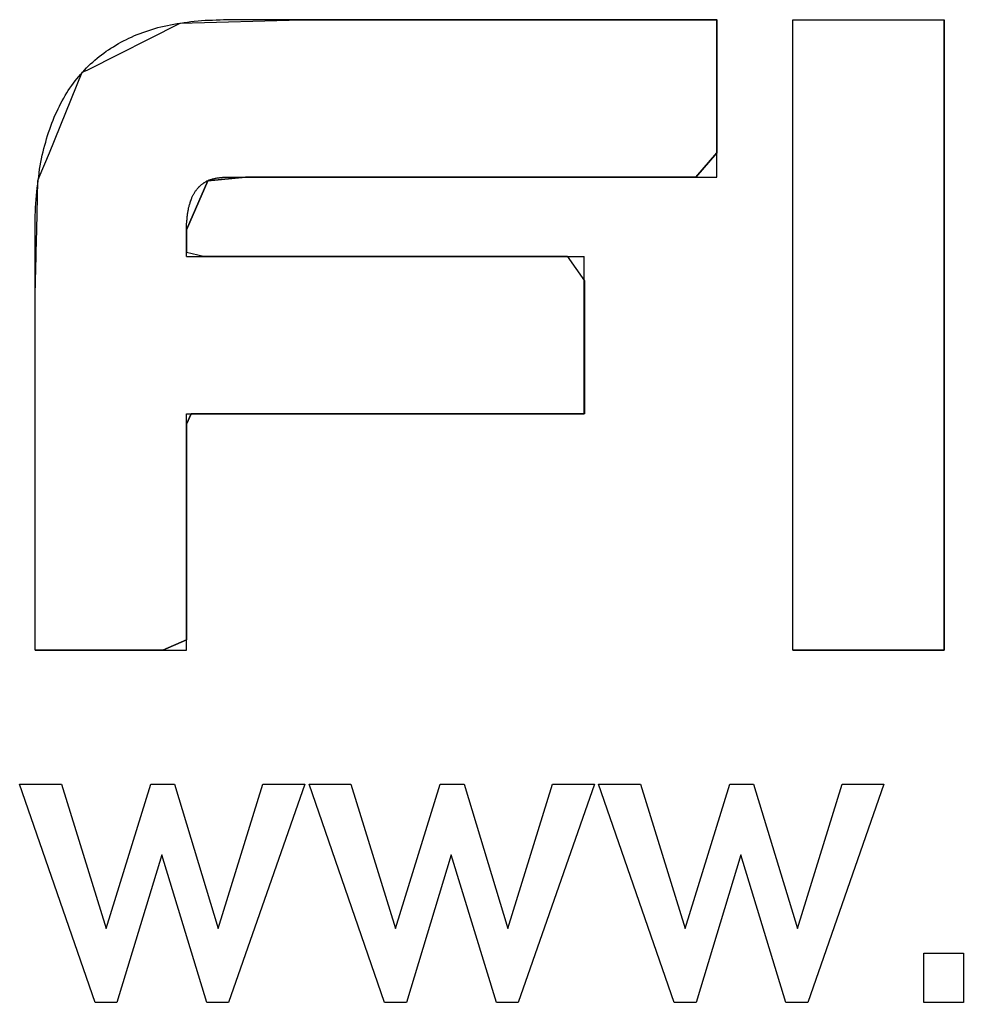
# Model space of a CAD drawing. Extents: x -69.4 to 29.6, y -21.9 to 37.7.
# Drawn here: x -60.724 to -56.01, y 16.998 to 21.909 of the extents above; entities that cross this region are included whole.
import ezdxf

# ---------------------------------------------------------------- set-up
doc = ezdxf.new("R2010")
doc.units = 0
doc.layers.add('gto', color=5, linetype='CONTINUOUS')

msp = doc.modelspace()

# ---------------------------------------------------------------- linework, layer by layer
at = {"layer": 'gto', "color": 5}
for points in [[(-57.241114, 21.892044), (-57.241114, 21.659043), (-57.241114, 21.646043), (-57.241114, 21.244042), (-57.346115, 21.121042), (-59.596119, 21.121042), (-59.78412, 21.104042), (-59.78412, 21.104042), (-59.89012, 20.858042), (-59.89012, 20.747041), (-59.80512, 20.727041), (-57.989116, 20.727041), (-57.903116, 20.604041), (-57.903116, 20.530041), (-57.903116, 20.18804), (-57.903116, 19.93904), (-59.86812, 19.93904), (-59.89012, 19.88804), (-59.89012, 19.423039), (-59.89012, 19.348039), (-59.89012, 18.952038), (-59.89012, 18.809038), (-60.00912, 18.758038), (-60.647121, 18.758038), (-60.647121, 18.809038), (-60.647121, 18.952038), (-60.647121, 19.348039), (-60.647121, 19.423039), (-60.647121, 19.88804), (-60.647121, 19.93904), (-60.647121, 20.18804), (-60.647121, 20.530041), (-60.645121, 20.604041), (-60.642121, 20.727041), (-60.642121, 20.747041), (-60.639121, 20.858042), (-60.633121, 21.104042), (-60.633121, 21.104042), (-60.626121, 21.121042), (-60.575121, 21.244042), (-60.411121, 21.646043), (-60.384121, 21.659043), (-59.92312, 21.892044), (-59.317119, 21.908044), (-57.241114, 21.908044), (-57.241114, 21.892044)], [(-59.92312, 21.892044), (-59.317119, 21.908044)], [(-59.89112, 20.726041), (-59.89112, 20.727041), (-59.89112, 20.728041), (-59.89112, 20.729041), (-59.89112, 20.730041), (-59.89112, 20.731041), (-59.89112, 20.732041), (-59.89112, 20.733041), (-59.89112, 20.734041), (-59.89112, 20.735041), (-59.89112, 20.736041), (-59.89112, 20.737041), (-59.89112, 20.738041), (-59.89112, 20.740041), (-59.89112, 20.741041), (-59.89112, 20.742041), (-59.89112, 20.744041), (-59.89112, 20.745041), (-59.89112, 20.747041), (-59.89112, 20.748041), (-59.89112, 20.749041), (-59.89112, 20.751042), (-59.89112, 20.752042), (-59.89112, 20.754042), (-59.89112, 20.756042), (-59.89112, 20.757042), (-59.89112, 20.759042), (-59.89112, 20.761042), (-59.89112, 20.763042), (-59.89112, 20.765042), (-59.89112, 20.767042), (-59.89112, 20.769042), (-59.89112, 20.770042), (-59.89112, 20.772042), (-59.89112, 20.774042), (-59.89112, 20.776042), (-59.89112, 20.778042), (-59.89112, 20.780042), (-59.89112, 20.782042), (-59.89112, 20.785042), (-59.89112, 20.786042), (-59.89112, 20.788042), (-59.89112, 20.790042), (-59.89112, 20.792042), (-59.89112, 20.794042), (-59.89112, 20.796042), (-59.89112, 20.798042), (-59.89112, 20.800042), (-59.89112, 20.802042), (-59.89112, 20.804042), (-59.89112, 20.806042), (-59.89112, 20.808042), (-59.89112, 20.810042), (-59.89112, 20.812042), (-59.89112, 20.814042), (-59.89112, 20.816042), (-59.89112, 20.818042), (-59.89112, 20.820042), (-59.89112, 20.822042), (-59.89112, 20.823042), (-59.89112, 20.824042), (-59.89112, 20.826042), (-59.89112, 20.828042), (-59.89112, 20.830042), (-59.89112, 20.831042), (-59.89112, 20.833042), (-59.89112, 20.835042), (-59.89112, 20.836042), (-59.89112, 20.838042), (-59.89112, 20.839042), (-59.89112, 20.841042), (-59.89112, 20.842042), (-59.89112, 20.844042), (-59.89112, 20.845042), (-59.89112, 20.846042), (-59.89112, 20.848042), (-59.89112, 20.849042), (-59.89112, 20.850042), (-59.89112, 20.851042), (-59.89112, 20.852042), (-59.89112, 20.853042), (-59.89112, 20.854042), (-59.89112, 20.855042), (-59.89112, 20.856042), (-59.89112, 20.857042), (-59.89112, 20.858042), (-59.89112, 20.858042), (-59.89112, 20.861042), (-59.89012, 20.866042), (-59.89012, 20.871042), (-59.89012, 20.877042), (-59.89012, 20.882042), (-59.89012, 20.887042), (-59.89012, 20.892042), (-59.88912, 20.896042), (-59.88912, 20.901042), (-59.88912, 20.906042), (-59.88812, 20.911042), (-59.88812, 20.916042), (-59.88712, 20.921042), (-59.88712, 20.926042), (-59.88612, 20.930042), (-59.88612, 20.934042), (-59.88512, 20.939042), (-59.88412, 20.943042), (-59.88412, 20.948042), (-59.88312, 20.952042), (-59.88212, 20.956042), (-59.88112, 20.961042), (-59.88012, 20.965042), (-59.88012, 20.968042), (-59.87912, 20.972042), (-59.87812, 20.976042), (-59.87712, 20.980042), (-59.87612, 20.984042), (-59.87412, 20.988042), (-59.87312, 20.992042), (-59.87212, 20.996042), (-59.87112, 21.000042), (-59.87012, 21.003042), (-59.86812, 21.006042), (-59.86712, 21.009042), (-59.86612, 21.013042), (-59.86412, 21.017042), (-59.86412, 21.020042), (-59.86212, 21.023042), (-59.86112, 21.027042), (-59.85912, 21.030042), (-59.85712, 21.033042), (-59.85612, 21.036042), (-59.85412, 21.039042), (-59.85212, 21.041042), (-59.85012, 21.044042), (-59.84912, 21.047042), (-59.84712, 21.050042), (-59.84512, 21.053042), (-59.84312, 21.056042), (-59.84112, 21.058042), (-59.83912, 21.061042), (-59.83712, 21.064042), (-59.83512, 21.066042), (-59.83212, 21.069042), (-59.83012, 21.071042), (-59.82812, 21.073042), (-59.82712, 21.076042), (-59.82412, 21.077042), (-59.82212, 21.079042), (-59.82012, 21.081042), (-59.81712, 21.083042), (-59.81512, 21.085042), (-59.81212, 21.087042), (-59.81012, 21.089042), (-59.80712, 21.091042), (-59.80412, 21.093042), (-59.80212, 21.095042), (-59.79912, 21.096042), (-59.79612, 21.098042), (-59.79312, 21.100042), (-59.79212, 21.101042), (-59.78912, 21.103042), (-59.78612, 21.104042), (-59.78312, 21.105042), (-59.78012, 21.107042), (-59.77712, 21.108042), (-59.77412, 21.109042), (-59.77112, 21.110042), (-59.76712, 21.111042), (-59.76412, 21.112042), (-59.76112, 21.113042), (-59.75812, 21.113042), (-59.75512, 21.114042), (-59.75212, 21.115042), (-59.749119, 21.116042), (-59.745119, 21.117042), (-59.742119, 21.117042), (-59.738119, 21.118042), (-59.735119, 21.118042), (-59.731119, 21.119042), (-59.727119, 21.119042), (-59.724119, 21.120042), (-59.720119, 21.120042), (-59.717119, 21.120042), (-59.713119, 21.120042), (-59.709119, 21.121042), (-59.705119, 21.121042), (-59.702119, 21.121042), (-59.701119, 21.121042), (-59.698119, 21.121042), (-59.695119, 21.121042), (-59.690119, 21.121042), (-59.683119, 21.121042), (-59.676119, 21.121042), (-59.667119, 21.121042), (-59.656119, 21.121042), (-59.645119, 21.121042), (-59.632119, 21.121042), (-59.617119, 21.121042), (-59.602119, 21.121042), (-59.585119, 21.121042), (-59.568119, 21.121042), (-59.549119, 21.121042), (-59.530119, 21.121042), (-59.508119, 21.121042), (-59.487119, 21.121042), (-59.465119, 21.121042), (-59.440119, 21.121042), (-59.416119, 21.121042), (-59.391119, 21.121042), (-59.364119, 21.121042), (-59.337119, 21.121042), (-59.309119, 21.121042), (-59.281119, 21.121042), (-59.251119, 21.121042), (-59.221118, 21.121042), (-59.190118, 21.121042), (-59.159118, 21.121042), (-59.127118, 21.121042), (-59.095118, 21.121042), (-59.062118, 21.121042), (-59.028118, 21.121042), (-58.993118, 21.121042), (-58.959118, 21.121042), (-58.924118, 21.121042), (-58.889118, 21.121042), (-58.853118, 21.121042), (-58.817118, 21.121042), (-58.781118, 21.121042), (-58.745117, 21.121042), (-58.708117, 21.121042), (-58.671117, 21.121042), (-58.634117, 21.121042), (-58.597117, 21.121042), (-58.559117, 21.121042), (-58.522117, 21.121042), (-58.485117, 21.121042), (-58.448117, 21.121042), (-58.411117, 21.121042), (-58.373117, 21.121042), (-58.336117, 21.121042), (-58.299117, 21.121042), (-58.262117, 21.121042), (-58.225116, 21.121042), (-58.188116, 21.121042), (-58.152116, 21.121042), (-58.115116, 21.121042), (-58.080116, 21.121042), (-58.044116, 21.121042), (-58.009116, 21.121042), (-57.974116, 21.121042), (-57.940116, 21.121042), (-57.905116, 21.121042), (-57.872116, 21.121042), (-57.839116, 21.121042), (-57.807116, 21.121042), (-57.775116, 21.121042), (-57.744115, 21.121042), (-57.714115, 21.121042), (-57.684115, 21.121042), (-57.654115, 21.121042), (-57.626115, 21.121042), (-57.598115, 21.121042), (-57.571115, 21.121042), (-57.545115, 21.121042), (-57.520115, 21.121042), (-57.496115, 21.121042), (-57.471115, 21.121042), (-57.449115, 21.121042), (-57.428115, 21.121042), (-57.407115, 21.121042), (-57.388115, 21.121042), (-57.369115, 21.121042), (-57.352115, 21.121042), (-57.336115, 21.121042), (-57.321115, 21.121042), (-57.307115, 21.121042), (-57.294115, 21.121042), (-57.283115, 21.121042), (-57.273115, 21.121042), (-57.264115, 21.121042), (-57.256115, 21.121042), (-57.251115, 21.121042), (-57.246114, 21.121042), (-57.243114, 21.121042), (-57.241114, 21.121042), (-57.241114, 21.122042), (-57.241114, 21.123042), (-57.241114, 21.125042), (-57.241114, 21.127042), (-57.241114, 21.130042), (-57.241114, 21.133042), (-57.241114, 21.137042), (-57.241114, 21.141042), (-57.241114, 21.145042), (-57.241114, 21.149042), (-57.241114, 21.154042), (-57.241114, 21.160042), (-57.241114, 21.166042), (-57.241114, 21.172042), (-57.241114, 21.179042), (-57.241114, 21.185042), (-57.241114, 21.192042), (-57.241114, 21.200042), (-57.241114, 21.208042), (-57.241114, 21.216042), (-57.241114, 21.223042), (-57.241114, 21.232042), (-57.241114, 21.241042), (-57.241114, 21.250043), (-57.241114, 21.259043), (-57.241114, 21.269043), (-57.241114, 21.279043), (-57.241114, 21.289043), (-57.241114, 21.298043), (-57.241114, 21.309043), (-57.241114, 21.320043), (-57.241114, 21.330043), (-57.241114, 21.341043), (-57.241114, 21.352043), (-57.241114, 21.363043), (-57.241114, 21.374043), (-57.241114, 21.385043), (-57.241114, 21.397043), (-57.241114, 21.408043), (-57.241114, 21.420043), (-57.241114, 21.432043), (-57.241114, 21.443043), (-57.241114, 21.455043), (-57.241114, 21.467043), (-57.241114, 21.479043), (-57.241114, 21.491043), (-57.241114, 21.503043), (-57.241114, 21.515043), (-57.241114, 21.527043), (-57.241114, 21.539043), (-57.241114, 21.550043), (-57.241114, 21.563043), (-57.241114, 21.575043), (-57.241114, 21.586043), (-57.241114, 21.598043), (-57.241114, 21.610043), (-57.241114, 21.621043), (-57.241114, 21.633043), (-57.241114, 21.645043), (-57.241114, 21.656043), (-57.241114, 21.667043), (-57.241114, 21.678043), (-57.241114, 21.689043), (-57.241114, 21.700043), (-57.241114, 21.710043), (-57.241114, 21.721043), (-57.241114, 21.731043), (-57.241114, 21.741043), (-57.241114, 21.751044), (-57.241114, 21.761044), (-57.241114, 21.770044), (-57.241114, 21.780044), (-57.241114, 21.789044), (-57.241114, 21.798044), (-57.241114, 21.806044), (-57.241114, 21.814044), (-57.241114, 21.822044), (-57.241114, 21.830044), (-57.241114, 21.838044), (-57.241114, 21.844044), (-57.241114, 21.851044), (-57.241114, 21.857044), (-57.241114, 21.864044), (-57.241114, 21.870044), (-57.241114, 21.875044), (-57.241114, 21.879044), (-57.241114, 21.884044), (-57.241114, 21.889044), (-57.241114, 21.892044), (-57.241114, 21.896044), (-57.241114, 21.899044), (-57.241114, 21.902044), (-57.241114, 21.904044), (-57.241114, 21.906044), (-57.241114, 21.907044), (-57.241114, 21.908044), (-57.241114, 21.909044)], [(-59.83312, 21.903044), (-59.81612, 21.904044)], [(-59.81612, 21.904044), (-59.79712, 21.906044)], [(-59.79712, 21.906044), (-59.78012, 21.907044)], [(-59.78012, 21.907044), (-59.76112, 21.907044)], [(-59.76112, 21.907044), (-59.743119, 21.908044)], [(-59.743119, 21.908044), (-59.723119, 21.908044)], [(-59.723119, 21.908044), (-59.705119, 21.909044)], [(-59.705119, 21.909044), (-59.701119, 21.909044)], [(-59.701119, 21.909044), (-59.699119, 21.909044)], [(-59.699119, 21.909044), (-59.695119, 21.909044)], [(-59.695119, 21.909044), (-59.690119, 21.909044)], [(-59.690119, 21.909044), (-59.684119, 21.909044)], [(-59.684119, 21.909044), (-59.677119, 21.909044)], [(-59.677119, 21.909044), (-59.667119, 21.909044)], [(-59.667119, 21.909044), (-59.657119, 21.909044)], [(-59.657119, 21.909044), (-59.646119, 21.909044)], [(-59.646119, 21.909044), (-59.633119, 21.909044)], [(-59.633119, 21.909044), (-59.618119, 21.909044)], [(-59.618119, 21.909044), (-59.604119, 21.909044)], [(-59.604119, 21.909044), (-59.587119, 21.909044)], [(-59.587119, 21.909044), (-59.570119, 21.909044)], [(-59.570119, 21.909044), (-59.551119, 21.909044)], [(-59.551119, 21.909044), (-59.532119, 21.909044)], [(-59.532119, 21.909044), (-59.510119, 21.909044)], [(-59.510119, 21.909044), (-59.489119, 21.909044)], [(-59.489119, 21.909044), (-59.466119, 21.909044)], [(-59.466119, 21.909044), (-59.442119, 21.909044)], [(-59.442119, 21.909044), (-59.418119, 21.909044)], [(-59.418119, 21.909044), (-59.393119, 21.909044)], [(-59.393119, 21.909044), (-59.366119, 21.909044)], [(-59.366119, 21.909044), (-59.339119, 21.909044)], [(-59.339119, 21.909044), (-59.312119, 21.909044)], [(-59.312119, 21.909044), (-59.283119, 21.909044)], [(-59.283119, 21.909044), (-59.253119, 21.909044)], [(-59.253119, 21.909044), (-59.223118, 21.909044)], [(-59.223118, 21.909044), (-59.193118, 21.909044)], [(-59.193118, 21.909044), (-59.162118, 21.909044)], [(-59.162118, 21.909044), (-59.130118, 21.909044)], [(-59.130118, 21.909044), (-59.098118, 21.909044)], [(-59.098118, 21.909044), (-59.065118, 21.909044)], [(-59.065118, 21.909044), (-59.030118, 21.909044)], [(-59.030118, 21.909044), (-58.996118, 21.909044)], [(-58.996118, 21.909044), (-58.962118, 21.909044)], [(-58.962118, 21.909044), (-58.927118, 21.909044)], [(-58.927118, 21.909044), (-58.892118, 21.909044)], [(-58.892118, 21.909044), (-58.856118, 21.909044)], [(-58.856118, 21.909044), (-58.820118, 21.909044)], [(-58.820118, 21.909044), (-58.784118, 21.909044)], [(-58.784118, 21.909044), (-58.748117, 21.909044)], [(-58.748117, 21.909044), (-58.711117, 21.909044)], [(-58.711117, 21.909044), (-58.674117, 21.909044)], [(-58.674117, 21.909044), (-58.637117, 21.909044)], [(-58.637117, 21.909044), (-58.600117, 21.909044)], [(-58.600117, 21.909044), (-58.563117, 21.909044)], [(-58.563117, 21.909044), (-58.525117, 21.909044)], [(-58.525117, 21.909044), (-58.488117, 21.909044)], [(-58.488117, 21.909044), (-58.450117, 21.909044)], [(-58.450117, 21.909044), (-58.413117, 21.909044)], [(-58.413117, 21.909044), (-58.376117, 21.909044)], [(-58.376117, 21.909044), (-58.339117, 21.909044)], [(-58.339117, 21.909044), (-58.302117, 21.909044)], [(-58.302117, 21.909044), (-58.265117, 21.909044)], [(-58.265117, 21.909044), (-58.228116, 21.909044)], [(-58.228116, 21.909044), (-58.191116, 21.909044)], [(-58.191116, 21.909044), (-58.155116, 21.909044)], [(-58.155116, 21.909044), (-58.119116, 21.909044)], [(-58.119116, 21.909044), (-58.083116, 21.909044)], [(-58.083116, 21.909044), (-58.047116, 21.909044)], [(-58.047116, 21.909044), (-58.012116, 21.909044)], [(-58.012116, 21.909044), (-57.977116, 21.909044)], [(-57.977116, 21.909044), (-57.942116, 21.909044)], [(-57.942116, 21.909044), (-57.908116, 21.909044)], [(-57.908116, 21.909044), (-57.875116, 21.909044)], [(-57.875116, 21.909044), (-57.842116, 21.909044)], [(-57.842116, 21.909044), (-57.809116, 21.909044)], [(-57.809116, 21.909044), (-57.778116, 21.909044)], [(-57.778116, 21.909044), (-57.747115, 21.909044)], [(-57.747115, 21.909044), (-57.716115, 21.909044)], [(-57.716115, 21.909044), (-57.686115, 21.909044)], [(-57.686115, 21.909044), (-57.656115, 21.909044)], [(-57.656115, 21.909044), (-57.628115, 21.909044)], [(-57.628115, 21.909044), (-57.600115, 21.909044)], [(-57.600115, 21.909044), (-57.574115, 21.909044)], [(-57.574115, 21.909044), (-57.547115, 21.909044)], [(-57.547115, 21.909044), (-57.522115, 21.909044)], [(-57.522115, 21.909044), (-57.498115, 21.909044)], [(-57.498115, 21.909044), (-57.473115, 21.909044)], [(-57.473115, 21.909044), (-57.451115, 21.909044)], [(-57.451115, 21.909044), (-57.430115, 21.909044)], [(-57.430115, 21.909044), (-57.409115, 21.909044)], [(-57.409115, 21.909044), (-57.390115, 21.909044)], [(-57.390115, 21.909044), (-57.371115, 21.909044)], [(-57.371115, 21.909044), (-57.354115, 21.909044)], [(-57.354115, 21.909044), (-57.337115, 21.909044)], [(-57.337115, 21.909044), (-57.323115, 21.909044)], [(-57.323115, 21.909044), (-57.308115, 21.909044)], [(-57.308115, 21.909044), (-57.295115, 21.909044)], [(-57.295115, 21.909044), (-57.284115, 21.909044)], [(-57.284115, 21.909044), (-57.274115, 21.909044)], [(-57.274115, 21.909044), (-57.265115, 21.909044)], [(-57.265115, 21.909044), (-57.257115, 21.909044)], [(-57.257115, 21.909044), (-57.251115, 21.909044)], [(-57.251115, 21.909044), (-57.247114, 21.909044)], [(-57.247114, 21.909044), (-57.243114, 21.909044)], [(-57.243114, 21.909044), (-57.241114, 21.909044)], [(-57.241114, 21.892044), (-57.241114, 21.908044)], [(-56.105112, 18.758038), (-56.862114, 18.758038), (-56.862114, 21.908044), (-56.105112, 21.908044), (-56.105112, 18.758038)], [(-56.862114, 18.758038), (-56.862114, 21.908044)], [(-56.862114, 18.758038), (-56.862114, 21.908044)], [(-56.862114, 18.758038), (-56.105112, 18.758038), (-56.105112, 21.908044)], [(-56.862114, 21.908044), (-56.105112, 21.908044)], [(-56.105112, 18.758038), (-56.105112, 21.908044)], [(-60.384121, 21.659043), (-59.92312, 21.892044)], [(-60.09412, 21.850044), (-60.07912, 21.855044)], [(-60.07912, 21.855044), (-60.06412, 21.860044)], [(-60.06412, 21.860044), (-60.04812, 21.864044)], [(-60.04812, 21.864044), (-60.03412, 21.869044)], [(-60.03412, 21.869044), (-60.01812, 21.873044)], [(-60.01812, 21.873044), (-60.00212, 21.876044)], [(-60.00212, 21.876044), (-59.98612, 21.880044)], [(-59.98612, 21.880044), (-59.97012, 21.883044)], [(-59.97012, 21.883044), (-59.95412, 21.886044)], [(-59.95412, 21.886044), (-59.93712, 21.889044)], [(-59.93712, 21.889044), (-59.92012, 21.892044)], [(-59.92012, 21.892044), (-59.90312, 21.895044)], [(-59.90312, 21.895044), (-59.88612, 21.897044)], [(-59.88612, 21.897044), (-59.86912, 21.899044)], [(-59.86912, 21.899044), (-59.85212, 21.901044)], [(-59.85212, 21.901044), (-59.83312, 21.903044)], [(-57.241114, 21.659043), (-57.241114, 21.892044)], [(-60.20512, 21.803044), (-60.19112, 21.810044)], [(-60.19112, 21.810044), (-60.17912, 21.816044)], [(-60.17912, 21.816044), (-60.16512, 21.822044)], [(-60.16512, 21.822044), (-60.15112, 21.829044)], [(-60.15112, 21.829044), (-60.13712, 21.835044)], [(-60.13712, 21.835044), (-60.12212, 21.839044)], [(-60.12212, 21.839044), (-60.10912, 21.845044)], [(-60.10912, 21.845044), (-60.09412, 21.850044)], [(-60.292121, 21.751044), (-60.280121, 21.759044)], [(-60.280121, 21.759044), (-60.268121, 21.766044)], [(-60.268121, 21.766044), (-60.256121, 21.774044)], [(-60.256121, 21.774044), (-60.24312, 21.782044)], [(-60.24312, 21.782044), (-60.23012, 21.789044)], [(-60.23012, 21.789044), (-60.21812, 21.797044)], [(-60.21812, 21.797044), (-60.20512, 21.803044)], [(-60.359121, 21.697043), (-60.348121, 21.707043)], [(-60.348121, 21.707043), (-60.337121, 21.716043)], [(-60.337121, 21.716043), (-60.327121, 21.725043)], [(-60.327121, 21.725043), (-60.315121, 21.733043)], [(-60.315121, 21.733043), (-60.303121, 21.742043)], [(-60.303121, 21.742043), (-60.292121, 21.751044)], [(-60.411121, 21.646043), (-60.384121, 21.659043)], [(-60.400121, 21.657043), (-60.390121, 21.668043)], [(-60.390121, 21.668043), (-60.380121, 21.678043)], [(-60.380121, 21.678043), (-60.370121, 21.688043)], [(-60.370121, 21.688043), (-60.359121, 21.697043)], [(-57.241114, 21.646043), (-57.241114, 21.659043)], [(-60.575121, 21.244042), (-60.411121, 21.646043)], [(-60.446121, 21.603043), (-60.438121, 21.614043)], [(-60.438121, 21.614043), (-60.429121, 21.625043)], [(-60.429121, 21.625043), (-60.419121, 21.636043)], [(-60.419121, 21.636043), (-60.409121, 21.647043)], [(-60.409121, 21.647043), (-60.400121, 21.657043)], [(-57.241114, 21.244042), (-57.241114, 21.646043)], [(-60.481121, 21.555043), (-60.473121, 21.567043)], [(-60.473121, 21.567043), (-60.464121, 21.580043)], [(-60.464121, 21.580043), (-60.455121, 21.591043)], [(-60.455121, 21.591043), (-60.446121, 21.603043)], [(-60.511121, 21.504043), (-60.504121, 21.517043)], [(-60.504121, 21.517043), (-60.496121, 21.530043)], [(-60.496121, 21.530043), (-60.488121, 21.543043)], [(-60.488121, 21.543043), (-60.481121, 21.555043)], [(-60.539121, 21.449043), (-60.532121, 21.464043)], [(-60.532121, 21.464043), (-60.525121, 21.477043)], [(-60.525121, 21.477043), (-60.518121, 21.491043)], [(-60.518121, 21.491043), (-60.511121, 21.504043)], [(-60.557121, 21.406043), (-60.552121, 21.421043)], [(-60.552121, 21.421043), (-60.545121, 21.436043)], [(-60.545121, 21.436043), (-60.539121, 21.449043)], [(-60.574121, 21.361043), (-60.569121, 21.376043)], [(-60.569121, 21.376043), (-60.563121, 21.392043)], [(-60.563121, 21.392043), (-60.557121, 21.406043)], [(-60.594121, 21.297043), (-60.590121, 21.314043)], [(-60.590121, 21.314043), (-60.585121, 21.330043)], [(-60.585121, 21.330043), (-60.580121, 21.345043)], [(-60.580121, 21.345043), (-60.574121, 21.361043)], [(-60.607121, 21.248042), (-60.603121, 21.265043)], [(-60.603121, 21.265043), (-60.598121, 21.282043)], [(-60.598121, 21.282043), (-60.594121, 21.297043)], [(-60.626121, 21.121042), (-60.575121, 21.244042)], [(-60.615121, 21.214042), (-60.611121, 21.231042)], [(-60.611121, 21.231042), (-60.607121, 21.248042)], [(-57.346115, 21.121042), (-57.241114, 21.244042)], [(-60.625121, 21.161042), (-60.621121, 21.179042)], [(-60.621121, 21.179042), (-60.618121, 21.196042)], [(-60.618121, 21.196042), (-60.615121, 21.214042)], [(-60.633121, 21.104042), (-60.626121, 21.121042)], [(-60.632121, 21.106042), (-60.629121, 21.124042)], [(-60.629121, 21.124042), (-60.627121, 21.143042)], [(-60.627121, 21.143042), (-60.625121, 21.161042)], [(-59.78412, 21.104042), (-59.596119, 21.121042)], [(-60.639121, 20.858042), (-60.633121, 21.104042)], [(-60.639121, 21.049042), (-60.637121, 21.069042)], [(-60.637121, 21.069042), (-60.634121, 21.087042)], [(-60.634121, 21.087042), (-60.632121, 21.106042)], [(-60.633121, 21.104042), (-60.633121, 21.104042)], [(-59.89012, 20.858042), (-59.78412, 21.104042)], [(-59.78412, 21.104042), (-59.78412, 21.104042)], [(-60.642121, 21.010042), (-60.640121, 21.030042)], [(-60.640121, 21.030042), (-60.639121, 21.049042)], [(-60.645121, 20.970042), (-60.643121, 20.991042)], [(-60.645121, 20.950042), (-60.645121, 20.970042)], [(-60.643121, 20.991042), (-60.642121, 21.010042)], [(-60.647121, 20.909042), (-60.646121, 20.930042)], [(-60.646121, 20.930042), (-60.645121, 20.950042)], [(-60.647121, 20.889042), (-60.647121, 20.909042)], [(-60.647121, 20.867042), (-60.647121, 20.889042)], [(-60.647121, 20.858042), (-60.647121, 20.867042)], [(-60.647121, 20.857042), (-60.647121, 20.858042)], [(-60.647121, 20.855042), (-60.647121, 20.857042)], [(-60.647121, 20.851042), (-60.647121, 20.855042)], [(-60.647121, 20.845042), (-60.647121, 20.851042)], [(-60.647121, 20.839042), (-60.647121, 20.845042)], [(-60.647121, 20.831042), (-60.647121, 20.839042)], [(-60.647121, 20.823042), (-60.647121, 20.831042)], [(-60.647121, 20.814042), (-60.647121, 20.823042)], [(-60.642121, 20.747041), (-60.639121, 20.858042)], [(-59.89012, 20.747041), (-59.89012, 20.858042)], [(-60.647121, 20.803042), (-60.647121, 20.814042)], [(-60.647121, 20.791042), (-60.647121, 20.803042)], [(-60.647121, 20.778042), (-60.647121, 20.791042)], [(-60.647121, 20.764042), (-60.647121, 20.778042)], [(-60.647121, 20.749041), (-60.647121, 20.764042)], [(-60.647121, 20.734041), (-60.647121, 20.749041)], [(-60.647121, 20.717041), (-60.647121, 20.734041)], [(-60.647121, 18.758038), (-60.646121, 18.758038), (-60.645121, 18.758038), (-60.644121, 18.758038), (-60.642121, 18.758038), (-60.639121, 18.758038), (-60.636121, 18.758038), (-60.633121, 18.758038), (-60.629121, 18.758038), (-60.626121, 18.758038), (-60.622121, 18.758038), (-60.617121, 18.758038), (-60.611121, 18.758038), (-60.606121, 18.758038), (-60.600121, 18.758038), (-60.594121, 18.758038), (-60.588121, 18.758038), (-60.581121, 18.758038), (-60.574121, 18.758038), (-60.566121, 18.758038), (-60.559121, 18.758038), (-60.552121, 18.758038), (-60.543121, 18.758038), (-60.535121, 18.758038), (-60.526121, 18.758038), (-60.518121, 18.758038), (-60.508121, 18.758038), (-60.499121, 18.758038), (-60.489121, 18.758038), (-60.480121, 18.758038), (-60.470121, 18.758038), (-60.460121, 18.758038), (-60.449121, 18.758038), (-60.440121, 18.758038), (-60.429121, 18.758038), (-60.418121, 18.758038), (-60.408121, 18.758038), (-60.397121, 18.758038), (-60.386121, 18.758038), (-60.374121, 18.758038), (-60.364121, 18.758038), (-60.352121, 18.758038), (-60.341121, 18.758038), (-60.330121, 18.758038), (-60.318121, 18.758038), (-60.306121, 18.758038), (-60.296121, 18.758038), (-60.284121, 18.758038), (-60.272121, 18.758038), (-60.261121, 18.758038), (-60.24912, 18.758038), (-60.23712, 18.758038), (-60.22712, 18.758038), (-60.21512, 18.758038), (-60.20312, 18.758038), (-60.19212, 18.758038), (-60.18112, 18.758038), (-60.16912, 18.758038), (-60.15812, 18.758038), (-60.14812, 18.758038), (-60.13712, 18.758038), (-60.12512, 18.758038), (-60.11512, 18.758038), (-60.10512, 18.758038), (-60.09412, 18.758038), (-60.08312, 18.758038), (-60.07412, 18.758038), (-60.06412, 18.758038), (-60.05412, 18.758038), (-60.04512, 18.758038), (-60.03512, 18.758038), (-60.02612, 18.758038), (-60.01712, 18.758038), (-60.00912, 18.758038), (-60.00012, 18.758038), (-59.99112, 18.758038), (-59.98312, 18.758038), (-59.97512, 18.758038), (-59.96812, 18.758038), (-59.96112, 18.758038), (-59.95412, 18.758038), (-59.94712, 18.758038), (-59.94112, 18.758038), (-59.93612, 18.758038), (-59.93012, 18.758038), (-59.92412, 18.758038), (-59.91912, 18.758038), (-59.91512, 18.758038), (-59.91012, 18.758038), (-59.90612, 18.758038), (-59.90312, 18.758038), (-59.90012, 18.758038), (-59.89812, 18.758038), (-59.89512, 18.758038), (-59.89412, 18.758038), (-59.89212, 18.758038), (-59.89112, 18.758038), (-59.89112, 18.760038), (-59.89112, 18.762038), (-59.89112, 18.765038), (-59.89112, 18.768038), (-59.89112, 18.772038), (-59.89112, 18.777038), (-59.89112, 18.783038), (-59.89112, 18.789038), (-59.89112, 18.794038), (-59.89112, 18.802038), (-59.89112, 18.809038), (-59.89112, 18.818038), (-59.89112, 18.826038), (-59.89112, 18.835038), (-59.89112, 18.845038), (-59.89112, 18.856038), (-59.89112, 18.866038), (-59.89112, 18.877038), (-59.89112, 18.889038), (-59.89112, 18.900038), (-59.89112, 18.913038), (-59.89112, 18.926038), (-59.89112, 18.939038), (-59.89112, 18.953038), (-59.89112, 18.967038), (-59.89112, 18.981038), (-59.89112, 18.996038), (-59.89112, 19.010038), (-59.89112, 19.026038), (-59.89112, 19.042038), (-59.89112, 19.057038), (-59.89112, 19.073038), (-59.89112, 19.089038), (-59.89112, 19.106038), (-59.89112, 19.122038), (-59.89112, 19.139038), (-59.89112, 19.156038), (-59.89112, 19.173038), (-59.89112, 19.190038), (-59.89112, 19.208038), (-59.89112, 19.225038), (-59.89112, 19.243038), (-59.89112, 19.261039), (-59.89112, 19.279039), (-59.89112, 19.297039), (-59.89112, 19.315039), (-59.89112, 19.333039), (-59.89112, 19.351039), (-59.89112, 19.369039), (-59.89112, 19.387039), (-59.89112, 19.405039), (-59.89112, 19.422039), (-59.89112, 19.441039), (-59.89112, 19.458039), (-59.89112, 19.476039), (-59.89112, 19.493039), (-59.89112, 19.511039), (-59.89112, 19.528039), (-59.89112, 19.545039), (-59.89112, 19.562039), (-59.89112, 19.579039), (-59.89112, 19.595039), (-59.89112, 19.612039), (-59.89112, 19.628039), (-59.89112, 19.644039), (-59.89112, 19.660039), (-59.89112, 19.675039), (-59.89112, 19.690039), (-59.89112, 19.705039), (-59.89112, 19.720039), (-59.89112, 19.733039), (-59.89112, 19.747039), (-59.89112, 19.76104), (-59.89112, 19.77404), (-59.89112, 19.78704), (-59.89112, 19.79904), (-59.89112, 19.81104), (-59.89112, 19.82204), (-59.89112, 19.83404), (-59.89112, 19.84404), (-59.89112, 19.85404), (-59.89112, 19.86404), (-59.89112, 19.87304), (-59.89112, 19.88104), (-59.89112, 19.88904), (-59.89112, 19.89704), (-59.89112, 19.90404), (-59.89112, 19.91104), (-59.89112, 19.91604), (-59.89112, 19.92104), (-59.89112, 19.92604), (-59.89112, 19.93004), (-59.89112, 19.93304), (-59.89112, 19.93604), (-59.89112, 19.93804), (-59.89112, 19.93904), (-59.89012, 19.93904), (-59.88812, 19.93904), (-59.88612, 19.93904), (-59.88212, 19.93904), (-59.87612, 19.93904), (-59.87012, 19.93904), (-59.86312, 19.93904), (-59.85512, 19.93904), (-59.84512, 19.93904), (-59.83512, 19.93904), (-59.82412, 19.93904), (-59.81112, 19.93904), (-59.79812, 19.93904), (-59.78412, 19.93904), (-59.76912, 19.93904), (-59.75312, 19.93904), (-59.736119, 19.93904), (-59.719119, 19.93904), (-59.700119, 19.93904), (-59.682119, 19.93904), (-59.662119, 19.93904), (-59.641119, 19.93904), (-59.620119, 19.93904), (-59.598119, 19.93904), (-59.575119, 19.93904), (-59.552119, 19.93904), (-59.529119, 19.93904), (-59.504119, 19.93904), (-59.480119, 19.93904), (-59.455119, 19.93904), (-59.429119, 19.93904), (-59.402119, 19.93904), (-59.376119, 19.93904), (-59.349119, 19.93904), (-59.321119, 19.93904), (-59.293119, 19.93904), (-59.266119, 19.93904), (-59.237118, 19.93904), (-59.209118, 19.93904), (-59.179118, 19.93904), (-59.150118, 19.93904), (-59.121118, 19.93904), (-59.091118, 19.93904), (-59.062118, 19.93904), (-59.031118, 19.93904), (-59.001118, 19.93904), (-58.971118, 19.93904), (-58.941118, 19.93904), (-58.911118, 19.93904), (-58.881118, 19.93904), (-58.850118, 19.93904), (-58.820118, 19.93904), (-58.790118, 19.93904), (-58.760118, 19.93904), (-58.730117, 19.93904), (-58.701117, 19.93904), (-58.670117, 19.93904), (-58.641117, 19.93904), (-58.612117, 19.93904), (-58.583117, 19.93904), (-58.555117, 19.93904), (-58.526117, 19.93904), (-58.498117, 19.93904), (-58.470117, 19.93904), (-58.443117, 19.93904), (-58.415117, 19.93904), (-58.389117, 19.93904), (-58.363117, 19.93904), (-58.338117, 19.93904), (-58.312117, 19.93904), (-58.287117, 19.93904), (-58.263117, 19.93904), (-58.239116, 19.93904), (-58.216116, 19.93904), (-58.194116, 19.93904), (-58.172116, 19.93904), (-58.151116, 19.93904), (-58.130116, 19.93904), (-58.111116, 19.93904), (-58.091116, 19.93904), (-58.074116, 19.93904), (-58.056116, 19.93904), (-58.040116, 19.93904), (-58.023116, 19.93904), (-58.009116, 19.93904), (-57.995116, 19.93904), (-57.981116, 19.93904), (-57.970116, 19.93904), (-57.958116, 19.93904), (-57.947116, 19.93904), (-57.939116, 19.93904), (-57.930116, 19.93904), (-57.923116, 19.93904), (-57.917116, 19.93904), (-57.912116, 19.93904), (-57.908116, 19.93904), (-57.905116, 19.93904), (-57.904116, 19.93904), (-57.904116, 19.94004), (-57.904116, 19.94204), (-57.904116, 19.94404), (-57.904116, 19.94604), (-57.904116, 19.94904), (-57.904116, 19.95104), (-57.904116, 19.95404), (-57.904116, 19.95804), (-57.904116, 19.96304), (-57.904116, 19.96704), (-57.904116, 19.97304), (-57.904116, 19.97804), (-57.904116, 19.98404), (-57.904116, 19.98904), (-57.904116, 19.99604), (-57.904116, 20.00304), (-57.904116, 20.01004), (-57.904116, 20.01804), (-57.904116, 20.02504), (-57.904116, 20.03304), (-57.904116, 20.04104), (-57.904116, 20.05004), (-57.904116, 20.05904), (-57.904116, 20.06704), (-57.904116, 20.07704), (-57.904116, 20.08704), (-57.904116, 20.09604), (-57.904116, 20.10604), (-57.904116, 20.11604), (-57.904116, 20.12704), (-57.904116, 20.13604), (-57.904116, 20.14704), (-57.904116, 20.15804), (-57.904116, 20.16904), (-57.904116, 20.18004), (-57.904116, 20.19204), (-57.904116, 20.20304), (-57.904116, 20.21404), (-57.904116, 20.22604), (-57.904116, 20.23804), (-57.904116, 20.24904), (-57.904116, 20.261041), (-57.904116, 20.273041), (-57.904116, 20.284041), (-57.904116, 20.296041), (-57.904116, 20.309041), (-57.904116, 20.320041), (-57.904116, 20.332041), (-57.904116, 20.345041), (-57.904116, 20.356041), (-57.904116, 20.368041), (-57.904116, 20.381041), (-57.904116, 20.392041), (-57.904116, 20.404041), (-57.904116, 20.416041), (-57.904116, 20.427041), (-57.904116, 20.439041), (-57.904116, 20.451041), (-57.904116, 20.462041), (-57.904116, 20.473041), (-57.904116, 20.485041), (-57.904116, 20.496041), (-57.904116, 20.506041), (-57.904116, 20.517041), (-57.904116, 20.528041), (-57.904116, 20.538041), (-57.904116, 20.549041), (-57.904116, 20.559041), (-57.904116, 20.568041), (-57.904116, 20.578041), (-57.904116, 20.588041), (-57.904116, 20.598041), (-57.904116, 20.606041), (-57.904116, 20.615041), (-57.904116, 20.624041), (-57.904116, 20.632041), (-57.904116, 20.640041), (-57.904116, 20.647041), (-57.904116, 20.655041), (-57.904116, 20.662041), (-57.904116, 20.669041), (-57.904116, 20.676041), (-57.904116, 20.681041), (-57.904116, 20.687041), (-57.904116, 20.693041), (-57.904116, 20.698041), (-57.904116, 20.703041), (-57.904116, 20.707041), (-57.904116, 20.711041), (-57.904116, 20.714041), (-57.904116, 20.717041), (-57.904116, 20.720041), (-57.904116, 20.722041), (-57.904116, 20.724041), (-57.904116, 20.725041), (-57.904116, 20.726041)], [(-60.645121, 20.604041), (-60.642121, 20.727041)], [(-60.642121, 20.727041), (-60.642121, 20.747041)], [(-59.89112, 20.726041), (-59.89012, 20.726041)], [(-59.89012, 20.747041), (-59.80512, 20.727041)], [(-59.89012, 20.726041), (-59.88812, 20.726041)], [(-59.88812, 20.726041), (-59.88512, 20.726041)], [(-59.88512, 20.726041), (-59.88112, 20.726041)], [(-59.88112, 20.726041), (-59.87612, 20.726041)], [(-59.87612, 20.726041), (-59.86912, 20.726041)], [(-59.86912, 20.726041), (-59.86312, 20.726041)], [(-59.86312, 20.726041), (-59.85412, 20.726041)], [(-59.85412, 20.726041), (-59.84412, 20.726041)], [(-59.84412, 20.726041), (-59.83412, 20.726041)], [(-59.83412, 20.726041), (-59.82312, 20.726041)], [(-59.82312, 20.726041), (-59.81012, 20.726041)], [(-59.81012, 20.726041), (-59.79712, 20.726041)], [(-59.79712, 20.726041), (-59.78312, 20.726041)], [(-59.78312, 20.726041), (-59.76712, 20.726041)], [(-59.76712, 20.726041), (-59.75212, 20.726041)], [(-59.75212, 20.726041), (-59.735119, 20.726041)], [(-59.735119, 20.726041), (-59.718119, 20.726041)], [(-59.718119, 20.726041), (-59.699119, 20.726041)], [(-59.699119, 20.726041), (-59.680119, 20.726041)], [(-59.680119, 20.726041), (-59.660119, 20.726041)], [(-59.660119, 20.726041), (-59.640119, 20.726041)], [(-59.640119, 20.726041), (-59.618119, 20.726041)], [(-59.618119, 20.726041), (-59.596119, 20.726041)], [(-59.596119, 20.726041), (-59.574119, 20.726041)], [(-59.574119, 20.726041), (-59.550119, 20.726041)], [(-59.550119, 20.726041), (-59.527119, 20.726041)], [(-59.527119, 20.726041), (-59.502119, 20.726041)], [(-59.502119, 20.726041), (-59.478119, 20.726041)], [(-59.478119, 20.726041), (-59.453119, 20.726041)], [(-59.453119, 20.726041), (-59.427119, 20.726041)], [(-59.427119, 20.726041), (-59.400119, 20.726041)], [(-59.400119, 20.726041), (-59.374119, 20.726041)], [(-59.374119, 20.726041), (-59.347119, 20.726041)], [(-59.347119, 20.726041), (-59.320119, 20.726041)], [(-59.320119, 20.726041), (-59.291119, 20.726041)], [(-59.291119, 20.726041), (-59.263119, 20.726041)], [(-59.263119, 20.726041), (-59.235118, 20.726041)], [(-59.235118, 20.726041), (-59.206118, 20.726041)], [(-59.206118, 20.726041), (-59.176118, 20.726041)], [(-59.176118, 20.726041), (-59.147118, 20.726041)], [(-59.147118, 20.726041), (-59.118118, 20.726041)], [(-59.118118, 20.726041), (-59.089118, 20.726041)], [(-59.089118, 20.726041), (-59.059118, 20.726041)], [(-59.059118, 20.726041), (-59.029118, 20.726041)], [(-59.029118, 20.726041), (-58.998118, 20.726041)], [(-58.998118, 20.726041), (-58.968118, 20.726041)], [(-58.968118, 20.726041), (-58.938118, 20.726041)], [(-58.938118, 20.726041), (-58.908118, 20.726041)], [(-58.908118, 20.726041), (-58.878118, 20.726041)], [(-58.878118, 20.726041), (-58.848118, 20.726041)], [(-58.848118, 20.726041), (-58.817118, 20.726041)], [(-58.817118, 20.726041), (-58.787118, 20.726041)], [(-58.787118, 20.726041), (-58.758118, 20.726041)], [(-58.758118, 20.726041), (-58.728117, 20.726041)], [(-58.728117, 20.726041), (-58.698117, 20.726041)], [(-58.698117, 20.726041), (-58.668117, 20.726041)], [(-58.668117, 20.726041), (-58.639117, 20.726041)], [(-58.639117, 20.726041), (-58.610117, 20.726041)], [(-58.610117, 20.726041), (-58.581117, 20.726041)], [(-58.581117, 20.726041), (-58.552117, 20.726041)], [(-58.552117, 20.726041), (-58.523117, 20.726041)], [(-58.523117, 20.726041), (-58.495117, 20.726041)], [(-58.495117, 20.726041), (-58.468117, 20.726041)], [(-58.468117, 20.726041), (-58.441117, 20.726041)], [(-58.441117, 20.726041), (-58.413117, 20.726041)], [(-58.413117, 20.726041), (-58.387117, 20.726041)], [(-58.387117, 20.726041), (-58.361117, 20.726041)], [(-58.361117, 20.726041), (-58.335117, 20.726041)], [(-58.335117, 20.726041), (-58.309117, 20.726041)], [(-58.309117, 20.726041), (-58.285117, 20.726041)], [(-58.285117, 20.726041), (-58.261117, 20.726041)], [(-58.261117, 20.726041), (-58.237116, 20.726041)], [(-58.237116, 20.726041), (-58.214116, 20.726041)], [(-58.214116, 20.726041), (-58.192116, 20.726041)], [(-58.192116, 20.726041), (-58.170116, 20.726041)], [(-58.170116, 20.726041), (-58.149116, 20.726041)], [(-58.149116, 20.726041), (-58.129116, 20.726041)], [(-58.129116, 20.726041), (-58.109116, 20.726041)], [(-58.109116, 20.726041), (-58.090116, 20.726041)], [(-58.090116, 20.726041), (-58.072116, 20.726041)], [(-58.072116, 20.726041), (-58.054116, 20.726041)], [(-58.054116, 20.726041), (-58.038116, 20.726041)], [(-58.038116, 20.726041), (-58.022116, 20.726041)], [(-58.022116, 20.726041), (-58.008116, 20.726041)], [(-58.008116, 20.726041), (-57.993116, 20.726041)], [(-57.993116, 20.726041), (-57.980116, 20.726041)], [(-57.989116, 20.727041), (-57.903116, 20.604041)], [(-57.980116, 20.726041), (-57.968116, 20.726041)], [(-57.968116, 20.726041), (-57.957116, 20.726041)], [(-57.957116, 20.726041), (-57.947116, 20.726041)], [(-57.947116, 20.726041), (-57.938116, 20.726041)], [(-57.938116, 20.726041), (-57.930116, 20.726041)], [(-57.930116, 20.726041), (-57.922116, 20.726041)], [(-57.922116, 20.726041), (-57.916116, 20.726041)], [(-57.916116, 20.726041), (-57.911116, 20.726041)], [(-57.911116, 20.726041), (-57.907116, 20.726041)], [(-57.907116, 20.726041), (-57.905116, 20.726041)], [(-57.905116, 20.726041), (-57.904116, 20.726041)], [(-60.647121, 20.700041), (-60.647121, 20.717041)], [(-60.647121, 20.681041), (-60.647121, 20.700041)], [(-60.647121, 20.663041), (-60.647121, 20.681041)], [(-60.647121, 20.642041), (-60.647121, 20.663041)], [(-60.647121, 20.622041), (-60.647121, 20.642041)], [(-60.647121, 20.601041), (-60.647121, 20.622041)], [(-60.647121, 20.530041), (-60.645121, 20.604041)], [(-60.647121, 20.578041), (-60.647121, 20.601041)], [(-60.647121, 20.555041), (-60.647121, 20.578041)], [(-57.903116, 20.530041), (-57.903116, 20.604041)], [(-60.647121, 20.531041), (-60.647121, 20.555041)], [(-60.647121, 20.507041), (-60.647121, 20.531041)], [(-60.647121, 20.18804), (-60.647121, 20.530041)], [(-57.903116, 20.18804), (-57.903116, 20.530041)], [(-60.647121, 20.483041), (-60.647121, 20.507041)], [(-60.647121, 20.458041), (-60.647121, 20.483041)], [(-60.647121, 20.431041), (-60.647121, 20.458041)], [(-60.647121, 20.404041), (-60.647121, 20.431041)], [(-60.647121, 20.378041), (-60.647121, 20.404041)], [(-60.647121, 20.350041), (-60.647121, 20.378041)], [(-60.647121, 20.321041), (-60.647121, 20.350041)], [(-60.647121, 20.293041), (-60.647121, 20.321041)], [(-60.647121, 20.264041), (-60.647121, 20.293041)], [(-60.647121, 20.23504), (-60.647121, 20.264041)], [(-60.647121, 20.20504), (-60.647121, 20.23504)], [(-60.647121, 20.17504), (-60.647121, 20.20504)], [(-60.647121, 19.93904), (-60.647121, 20.18804)], [(-57.903116, 19.93904), (-57.903116, 20.18804)], [(-60.647121, 20.14504), (-60.647121, 20.17504)], [(-60.647121, 20.11404), (-60.647121, 20.14504)], [(-60.647121, 20.08404), (-60.647121, 20.11404)], [(-60.647121, 20.05304), (-60.647121, 20.08404)], [(-60.647121, 20.02204), (-60.647121, 20.05304)], [(-60.647121, 19.98904), (-60.647121, 20.02204)], [(-60.647121, 19.95804), (-60.647121, 19.98904)], [(-60.647121, 19.92604), (-60.647121, 19.95804)], [(-60.647121, 19.88804), (-60.647121, 19.93904)], [(-59.89012, 19.88804), (-59.86812, 19.93904)], [(-60.647121, 19.89504), (-60.647121, 19.92604)], [(-60.647121, 19.86304), (-60.647121, 19.89504)], [(-60.647121, 19.423039), (-60.647121, 19.88804)], [(-60.647121, 19.83104), (-60.647121, 19.86304)], [(-59.89012, 19.423039), (-59.89012, 19.88804)], [(-60.647121, 19.79904), (-60.647121, 19.83104)], [(-60.647121, 19.76704), (-60.647121, 19.79904)], [(-60.647121, 19.735039), (-60.647121, 19.76704)], [(-60.647121, 19.703039), (-60.647121, 19.735039)], [(-60.647121, 19.671039), (-60.647121, 19.703039)], [(-60.647121, 19.640039), (-60.647121, 19.671039)], [(-60.647121, 19.608039), (-60.647121, 19.640039)], [(-60.647121, 19.577039), (-60.647121, 19.608039)], [(-60.647121, 19.546039), (-60.647121, 19.577039)], [(-60.647121, 19.515039), (-60.647121, 19.546039)], [(-60.647121, 19.484039), (-60.647121, 19.515039)], [(-60.647121, 19.453039), (-60.647121, 19.484039)], [(-60.647121, 19.423039), (-60.647121, 19.453039)], [(-60.647121, 19.348039), (-60.647121, 19.423039)], [(-60.647121, 19.394039), (-60.647121, 19.423039)], [(-59.89012, 19.348039), (-59.89012, 19.423039)], [(-60.647121, 19.365039), (-60.647121, 19.394039)], [(-60.647121, 19.335039), (-60.647121, 19.365039)], [(-60.647121, 18.952038), (-60.647121, 19.348039)], [(-60.647121, 19.306039), (-60.647121, 19.335039)], [(-60.647121, 19.278039), (-60.647121, 19.306039)], [(-59.89012, 18.952038), (-59.89012, 19.348039)], [(-60.647121, 19.251039), (-60.647121, 19.278039)], [(-60.647121, 19.224038), (-60.647121, 19.251039)], [(-60.647121, 19.196038), (-60.647121, 19.224038)], [(-60.647121, 19.170038), (-60.647121, 19.196038)], [(-60.647121, 19.145038), (-60.647121, 19.170038)], [(-60.647121, 19.119038), (-60.647121, 19.145038)], [(-60.647121, 19.095038), (-60.647121, 19.119038)], [(-60.647121, 19.071038), (-60.647121, 19.095038)], [(-60.647121, 19.047038), (-60.647121, 19.071038)], [(-60.647121, 19.025038), (-60.647121, 19.047038)], [(-60.647121, 19.004038), (-60.647121, 19.025038)], [(-60.647121, 18.982038), (-60.647121, 19.004038)], [(-60.647121, 18.962038), (-60.647121, 18.982038)], [(-60.647121, 18.942038), (-60.647121, 18.962038)], [(-60.647121, 18.809038), (-60.647121, 18.952038)], [(-60.647121, 18.924038), (-60.647121, 18.942038)], [(-60.647121, 18.906038), (-60.647121, 18.924038)], [(-59.89012, 18.809038), (-59.89012, 18.952038)], [(-60.647121, 18.889038), (-60.647121, 18.906038)], [(-60.647121, 18.873038), (-60.647121, 18.889038)], [(-60.647121, 18.858038), (-60.647121, 18.873038)], [(-60.647121, 18.844038), (-60.647121, 18.858038)], [(-60.647121, 18.830038), (-60.647121, 18.844038)], [(-60.647121, 18.819038), (-60.647121, 18.830038)], [(-60.647121, 18.807038), (-60.647121, 18.819038)], [(-60.647121, 18.758038), (-60.647121, 18.809038)], [(-60.647121, 18.797038), (-60.647121, 18.807038)], [(-60.647121, 18.789038), (-60.647121, 18.797038)], [(-60.647121, 18.781038), (-60.647121, 18.789038)], [(-60.647121, 18.774038), (-60.647121, 18.781038)], [(-60.647121, 18.768038), (-60.647121, 18.774038)], [(-60.647121, 18.763038), (-60.647121, 18.768038)], [(-60.647121, 18.760038), (-60.647121, 18.763038)], [(-60.00912, 18.758038), (-59.89012, 18.809038)], [(-60.647121, 18.758038), (-60.647121, 18.760038)], [(-59.680119, 16.998034), (-59.78912, 16.998034), (-60.01412, 17.735035), (-60.23812, 16.998034), (-60.347121, 16.998034), (-60.724121, 18.088036), (-60.515121, 18.088036), (-60.292121, 17.367035), (-60.06912, 18.088036), (-59.95012, 18.088036), (-59.732119, 17.367035), (-59.509119, 18.088036), (-59.300119, 18.088036), (-59.680119, 16.998034)], [(-58.233116, 16.998034), (-58.342117, 16.998034), (-58.568117, 17.735035), (-58.791118, 16.998034), (-58.901118, 16.998034), (-59.278119, 18.088036), (-59.069118, 18.088036), (-58.846118, 17.367035), (-58.623117, 18.088036), (-58.504117, 18.088036), (-58.285117, 17.367035), (-58.062116, 18.088036), (-57.853116, 18.088036), (-58.233116, 16.998034)], [(-56.787114, 16.998034), (-56.896114, 16.998034), (-57.122114, 17.735035), (-57.345115, 16.998034), (-57.454115, 16.998034), (-57.832116, 18.088036), (-57.623115, 18.088036), (-57.400115, 17.367035), (-57.176114, 18.088036), (-57.058114, 18.088036), (-56.839114, 17.367035), (-56.616113, 18.088036), (-56.407113, 18.088036), (-56.787114, 16.998034)], [(-56.010112, 16.998034), (-56.207112, 16.998034), (-56.207112, 17.243034), (-56.010112, 17.243034), (-56.010112, 16.998034)]]:
    msp.add_lwpolyline(points, dxfattribs=at)

doc.saveas('drawing.dxf')
